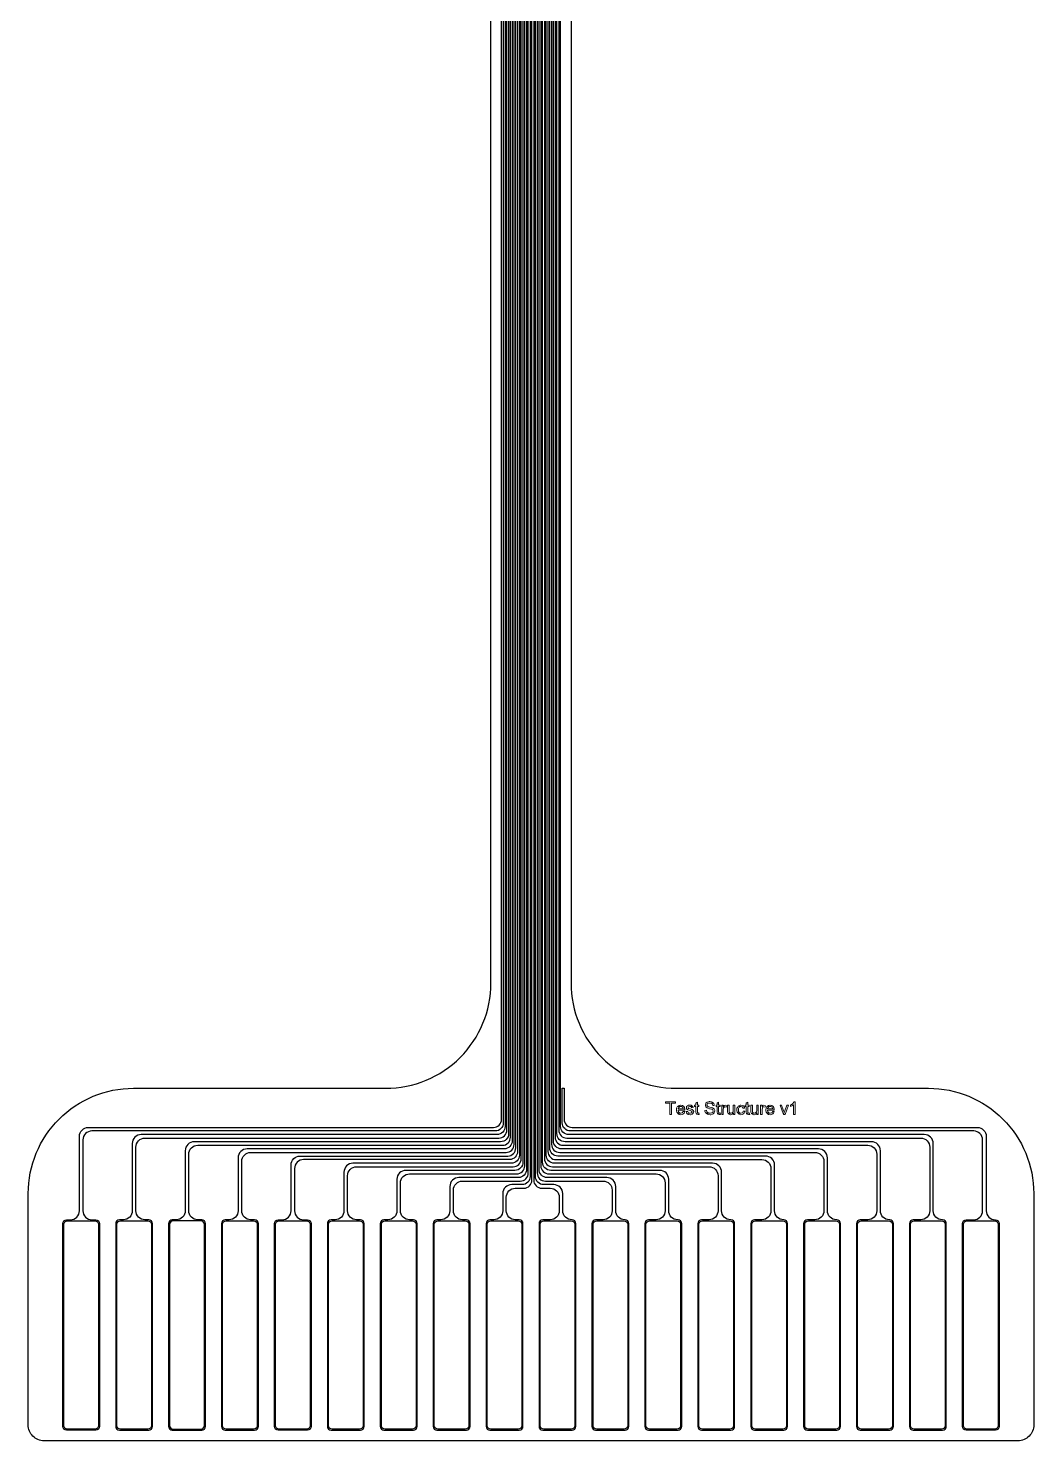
# Model space of a CAD drawing. Header units: millimetres. Extents: x 0 to 9.6, y 0 to 26.9.
# Drawn here: x 0 to 9.56, y 0 to 13.43 of the extents above; entities that cross this region are included whole.
import ezdxf

# ---------------------------------------------------------------- set-up
doc = ezdxf.new("R2010")
doc.units = ezdxf.units.MM
doc.header["$MEASUREMENT"] = 0
doc.layers.add('Insulation', color=112, linetype='Continuous')
doc.layers.add('Metal', color=52, linetype='Continuous')

msp = doc.modelspace()

# ---------------------------------------------------------------- linework, layer by layer
at = {"layer": 'Insulation'}
msp.add_lwpolyline([(5.159, 21.089), (5.159, 4.35, 0.414214), (6.159, 3.35), (6.658, 3.35), (8.557, 3.35, -0.414214), (9.557, 2.35), (9.557, 0.15, -0.414214), (9.407, 0), (0.15, 0, -0.414214), (0, 0.15), (0, 2.35, -0.414214), (1, 3.35), (2.899, 3.35), (3.398, 3.35, 0.414214), (4.398, 4.35), (4.398, 21.089, -0.128513)], format="xyb", dxfattribs=at)
for points in [[(0.338, 0.145), (0.338, 2.055, -0.414214), (0.373, 2.09), (0.633, 2.09, -0.414214), (0.668, 2.055), (0.668, 0.145, -0.414214), (0.633, 0.11), (0.373, 0.11, -0.414214)], [(1.136, 0.11), (0.876, 0.11, -0.414214), (0.841, 0.145), (0.841, 2.055, -0.414214), (0.876, 2.09), (1.136, 2.09, -0.414214), (1.171, 2.055), (1.171, 0.145, -0.414214)], [(1.344, 2.055), (1.344, 0.145, 0.414214), (1.379, 0.11), (1.639, 0.11, 0.414214), (1.674, 0.145), (1.674, 2.055, 0.414214), (1.639, 2.09), (1.379, 2.09, 0.414214)], [(2.177, 2.055), (2.177, 0.145, -0.414214), (2.142, 0.11), (1.882, 0.11, -0.414214), (1.847, 0.145), (1.847, 2.055, -0.414214), (1.882, 2.09), (2.142, 2.09, -0.414214)], [(2.68, 2.055), (2.68, 0.145, -0.414214), (2.645, 0.11), (2.385, 0.11, -0.414214), (2.35, 0.145), (2.35, 2.055, -0.414214), (2.385, 2.09), (2.645, 2.09, -0.414214)], [(3.183, 2.055), (3.183, 0.145, -0.414214), (3.148, 0.11), (2.888, 0.11, -0.414214), (2.853, 0.145), (2.853, 2.055, -0.414214), (2.888, 2.09), (3.148, 2.09, -0.414214)], [(3.686, 2.055), (3.686, 0.145, -0.414214), (3.651, 0.11), (3.391, 0.11, -0.414214), (3.356, 0.145), (3.356, 2.055, -0.414214), (3.391, 2.09), (3.651, 2.09, -0.414214)], [(4.154, 0.11), (3.894, 0.11, -0.414214), (3.859, 0.145), (3.859, 2.055, -0.414214), (3.894, 2.09), (4.154, 2.09, -0.414214), (4.189, 2.055), (4.189, 0.145, -0.414214)], [(4.362, 0.145), (4.362, 2.055, -0.414214), (4.397, 2.09), (4.657, 2.09, -0.414214), (4.692, 2.055), (4.692, 0.145, -0.414214), (4.657, 0.11), (4.397, 0.11, -0.414214)], [(5.16, 0.11), (4.9, 0.11, -0.414214), (4.865, 0.145), (4.865, 2.055, -0.414214), (4.9, 2.09), (5.16, 2.09, -0.414214), (5.195, 2.055), (5.195, 0.145, -0.414214)], [(5.663, 0.11), (5.403, 0.11, -0.414214), (5.368, 0.145), (5.368, 2.055, -0.414214), (5.403, 2.09), (5.663, 2.09, -0.414214), (5.698, 2.055), (5.698, 0.145, -0.414214)], [(6.166, 0.11), (5.906, 0.11, -0.414214), (5.871, 0.145), (5.871, 2.055, -0.414214), (5.906, 2.09), (6.166, 2.09, -0.414214), (6.201, 2.055), (6.201, 0.145, -0.414214)], [(6.409, 2.09), (6.669, 2.09, -0.414214), (6.704, 2.055), (6.704, 0.145, -0.414214), (6.669, 0.11), (6.409, 0.11, -0.414214), (6.374, 0.145), (6.374, 2.055, -0.414214)], [(7.172, 0.11), (6.912, 0.11, -0.414214), (6.877, 0.145), (6.877, 2.055, -0.414214), (6.912, 2.09), (7.172, 2.09, -0.414214), (7.207, 2.055), (7.207, 0.145, -0.414214)], [(7.675, 0.11), (7.415, 0.11, -0.414214), (7.38, 0.145), (7.38, 2.055, -0.414214), (7.415, 2.09), (7.675, 2.09, -0.414214), (7.71, 2.055), (7.71, 0.145, -0.414214)], [(7.918, 2.09), (8.178, 2.09, -0.414214), (8.213, 2.055), (8.213, 0.145, -0.414214), (8.178, 0.11), (7.918, 0.11, -0.414214), (7.883, 0.145), (7.883, 2.055, -0.414214)], [(8.421, 2.09), (8.681, 2.09, -0.414214), (8.716, 2.055), (8.716, 0.145, -0.414214), (8.681, 0.11), (8.421, 0.11, -0.414214), (8.386, 0.145), (8.386, 2.055, -0.414214)], [(8.924, 2.09), (9.184, 2.09, -0.414214), (9.219, 2.055), (9.219, 0.145, -0.414214), (9.184, 0.11), (8.924, 0.11, -0.414214), (8.889, 0.145), (8.889, 2.055, -0.414214)]]:
    msp.add_lwpolyline(points, format="xyb", close=True, dxfattribs=at)
at = {"layer": 'Metal'}
for points in [[(0.328, 0.135), (0.328, 2.065, -0.414214), (0.363, 2.1), (0.401, 2.1, 0.414214), (0.486, 2.185), (0.486, 2.893, -0.414214), (0.571, 2.978), (4.422, 2.978, 0.414214), (4.498, 3.055), (4.498, 21.35), (4.515, 21.35), (4.515, 3.021, -0.414214), (4.439, 2.944), (0.605, 2.944, 0.414214), (0.52, 2.859), (0.52, 2.185, 0.414214), (0.605, 2.1), (0.643, 2.1, -0.414214), (0.678, 2.065), (0.678, 0.135, -0.414214), (0.643, 0.1), (0.363, 0.1, -0.414214)], [(0.866, 0.1), (1.146, 0.1, 0.414214), (1.181, 0.135), (1.181, 2.065, 0.414214), (1.146, 2.1), (1.108, 2.1, -0.414214), (1.023, 2.185), (1.023, 2.791, -0.414214), (1.108, 2.876), (4.473, 2.876, 0.414214), (4.549, 2.953), (4.549, 21.35), (4.532, 21.35), (4.532, 2.987, -0.414214), (4.456, 2.91), (1.074, 2.91, 0.414214), (0.989, 2.825), (0.989, 2.185, -0.414214), (0.904, 2.1), (0.866, 2.1, 0.414214), (0.831, 2.065), (0.831, 0.135, 0.414214)], [(7.908, 0.1), (8.188, 0.1, 0.414214), (8.223, 0.135), (8.223, 2.065, 0.414214), (8.188, 2.1), (8.184, 2.1, -0.414214), (8.099, 2.185), (8.099, 2.757, 0.414214), (8.014, 2.842), (5.102, 2.842, -0.414214), (5.025, 2.919), (5.025, 21.35), (5.008, 21.35), (5.008, 2.885, 0.414214), (5.085, 2.808), (7.98, 2.808, -0.414214), (8.065, 2.723), (8.065, 2.185, -0.414214), (7.98, 2.1), (7.908, 2.1, 0.414214), (7.873, 2.065), (7.873, 0.135, 0.414214)], [(8.376, 2.065), (8.376, 0.135, 0.414214), (8.411, 0.1), (8.691, 0.1, 0.414214), (8.726, 0.135), (8.726, 2.065, 0.414214), (8.691, 2.1), (8.687, 2.1, -0.414214), (8.602, 2.185), (8.602, 2.825, 0.414214), (8.517, 2.91), (5.136, 2.91, -0.414214), (5.059, 2.987), (5.059, 21.35), (5.042, 21.35), (5.042, 2.953, 0.414214), (5.119, 2.876), (8.483, 2.876, -0.414214), (8.568, 2.791), (8.568, 2.185, -0.414214), (8.483, 2.1), (8.411, 2.1, 0.414214)], [(8.914, 2.1), (8.986, 2.1, 0.414214), (9.071, 2.185), (9.071, 2.859, 0.414214), (8.986, 2.944), (5.153, 2.944, -0.414214), (5.076, 3.021), (5.076, 3.35), (5.093, 3.35), (5.093, 3.055, 0.414214), (5.17, 2.978), (9.02, 2.978, -0.414214), (9.105, 2.893), (9.105, 2.185, 0.414214), (9.19, 2.1), (9.194, 2.1, -0.414214), (9.229, 2.065), (9.229, 0.135, -0.414214), (9.194, 0.1), (8.914, 0.1, -0.414214), (8.879, 0.135), (8.879, 2.065, -0.414214)]]:
    msp.add_lwpolyline(points, format="xyb", close=True, dxfattribs=at)
for points in [[(4.566, 21.35), (4.566, 2.919, -0.414214), (4.49, 2.842), (1.577, 2.842, 0.414214), (1.492, 2.757), (1.492, 2.185, -0.414214), (1.407, 2.1), (1.369, 2.1, 0.414214), (1.334, 2.065), (1.334, 0.135, 0.414214), (1.369, 0.1), (1.649, 0.1, 0.414214), (1.684, 0.135), (1.684, 2.065, 0.414214), (1.649, 2.1), (1.611, 2.1, -0.414214), (1.526, 2.185), (1.526, 2.723, -0.414214), (1.611, 2.808), (4.507, 2.808, 0.414214), (4.583, 2.885), (4.583, 21.35, -0.003664)], [(4.6, 21.35), (4.6, 2.851, -0.414214), (4.524, 2.774), (2.08, 2.774, 0.414214), (1.995, 2.689), (1.995, 2.185, -0.414214), (1.91, 2.1), (1.872, 2.1, 0.414214), (1.837, 2.065), (1.837, 0.135, 0.414214), (1.872, 0.1), (2.152, 0.1, 0.414214), (2.187, 0.135), (2.187, 2.065, 0.414214), (2.152, 2.1), (2.114, 2.1, -0.414214), (2.029, 2.185), (2.029, 2.655, -0.414214), (2.114, 2.74), (4.541, 2.74, 0.414214), (4.617, 2.817), (4.617, 21.35, -0.005487)], [(4.651, 21.35), (4.651, 2.749, -0.414214), (4.575, 2.672), (2.617, 2.672, 0.414214), (2.532, 2.587), (2.532, 2.185, 0.414214), (2.617, 2.1), (2.655, 2.1, -0.414214), (2.69, 2.065), (2.69, 0.135, -0.414214), (2.655, 0.1), (2.375, 0.1, -0.414214), (2.34, 0.135), (2.34, 2.065, -0.414214), (2.375, 2.1), (2.413, 2.1, 0.414214), (2.498, 2.185), (2.498, 2.621, -0.414214), (2.583, 2.706), (4.558, 2.706, 0.414214), (4.634, 2.783), (4.634, 21.356, -0.010374)], [(4.668, 21.355), (4.668, 2.715, -0.414214), (4.592, 2.638), (3.086, 2.638, 0.414214), (3.001, 2.553), (3.001, 2.185, -0.414214), (2.916, 2.1), (2.878, 2.1, 0.414214), (2.843, 2.065), (2.843, 0.135, 0.414214), (2.878, 0.1), (3.158, 0.1, 0.414214), (3.193, 0.135), (3.193, 2.065, 0.414214), (3.158, 2.1), (3.12, 2.1, -0.414214), (3.035, 2.185), (3.035, 2.519, -0.414214), (3.12, 2.604), (4.609, 2.604, 0.414214), (4.685, 2.681), (4.685, 21.354, -0.009262)], [(4.702, 21.354), (4.702, 2.647, -0.414214), (4.626, 2.57), (3.589, 2.57, 0.414214), (3.504, 2.485), (3.504, 2.185, -0.414214), (3.419, 2.1), (3.381, 2.1, 0.414214), (3.346, 2.065), (3.346, 0.135, 0.414214), (3.381, 0.1), (3.661, 0.1, 0.414214), (3.696, 0.135), (3.696, 2.065, 0.414214), (3.661, 2.1), (3.623, 2.1, -0.414214), (3.538, 2.185), (3.538, 2.451, -0.414214), (3.623, 2.536), (4.643, 2.536, 0.414214), (4.719, 2.613), (4.719, 21.353, -0.007872)], [(4.736, 21.352), (4.736, 2.579, -0.414214), (4.66, 2.502), (4.092, 2.502, 0.414214), (4.007, 2.417), (4.007, 2.185, -0.414214), (3.922, 2.1), (3.884, 2.1, 0.414214), (3.849, 2.065), (3.849, 0.135, 0.414214), (3.884, 0.1), (4.164, 0.1, 0.414214), (4.199, 0.135), (4.199, 2.065, 0.414214), (4.164, 2.1), (4.126, 2.1, -0.414214), (4.041, 2.185), (4.041, 2.383, -0.414214), (4.126, 2.468), (4.677, 2.468, 0.414214), (4.753, 2.545), (4.753, 21.35, -0.002043)], [(4.77, 21.35), (4.77, 2.511, -0.414214), (4.694, 2.434), (4.595, 2.434, 0.414214), (4.51, 2.349), (4.51, 2.185, -0.414214), (4.425, 2.1), (4.387, 2.1, 0.414214), (4.352, 2.065), (4.352, 0.135, 0.414214), (4.387, 0.1), (4.667, 0.1, 0.414214), (4.702, 0.135), (4.702, 2.065, 0.414214), (4.667, 2.1), (4.629, 2.1, -0.414214), (4.544, 2.185), (4.544, 2.315, -0.414214), (4.629, 2.4), (4.711, 2.4, 0.414214), (4.787, 2.477), (4.787, 21.351, 0.002264)], [(4.804, 21.35), (4.804, 2.477, 0.414214), (4.881, 2.4), (4.962, 2.4, -0.414214), (5.047, 2.315), (5.047, 2.185, -0.414214), (4.962, 2.1), (4.89, 2.1, 0.414214), (4.855, 2.065), (4.855, 0.135, 0.414214), (4.89, 0.1), (5.17, 0.1, 0.414214), (5.205, 0.135), (5.205, 2.065, 0.414214), (5.17, 2.1), (5.166, 2.1, -0.414214), (5.081, 2.185), (5.081, 2.349, 0.414214), (4.996, 2.434), (4.898, 2.434, -0.414214), (4.821, 2.511), (4.821, 21.352, 0.006756)], [(4.838, 21.35), (4.838, 2.545, 0.414214), (4.915, 2.468), (5.465, 2.468, -0.414214), (5.55, 2.383), (5.55, 2.185, -0.414214), (5.465, 2.1), (5.393, 2.1, 0.414214), (5.358, 2.065), (5.358, 0.135, 0.414214), (5.393, 0.1), (5.673, 0.1, 0.414214), (5.708, 0.135), (5.708, 2.065, 0.414214), (5.673, 2.1), (5.669, 2.1, -0.414214), (5.584, 2.185), (5.584, 2.417, 0.414214), (5.499, 2.502), (4.932, 2.502, -0.414214), (4.855, 2.579), (4.855, 21.354, 0.008667)], [(4.872, 21.354), (4.872, 2.613, 0.414214), (4.949, 2.536), (5.968, 2.536, -0.414214), (6.053, 2.451), (6.053, 2.185, -0.414214), (5.968, 2.1), (5.896, 2.1, 0.414214), (5.861, 2.065), (5.861, 0.135, 0.414214), (5.896, 0.1), (6.176, 0.1, 0.414214), (6.211, 0.135), (6.211, 2.065, 0.414214), (6.176, 2.1), (6.172, 2.1, -0.414214), (6.087, 2.185), (6.087, 2.485, 0.414214), (6.002, 2.57), (4.966, 2.57, -0.414214), (4.889, 2.647), (4.889, 21.355, 0.009724)], [(4.906, 21.356), (4.906, 2.681, 0.414214), (4.983, 2.604), (6.471, 2.604, -0.414214), (6.556, 2.519), (6.556, 2.185, -0.414214), (6.471, 2.1), (6.399, 2.1, 0.414214), (6.364, 2.065), (6.364, 0.135, 0.414214), (6.399, 0.1), (6.679, 0.1, 0.414214), (6.714, 0.135), (6.714, 2.065, 0.414214), (6.679, 2.1), (6.675, 2.1, -0.414214), (6.59, 2.185), (6.59, 2.553, 0.414214), (6.505, 2.638), (5, 2.638, -0.414214), (4.923, 2.715), (4.923, 21.35, 0.003509)], [(4.94, 21.35), (4.94, 2.749, 0.414214), (5.017, 2.672), (6.974, 2.672, -0.414214), (7.059, 2.587), (7.059, 2.185, -0.414214), (6.974, 2.1), (6.902, 2.1, 0.414214), (6.867, 2.065), (6.867, 0.135, 0.414214), (6.902, 0.1), (7.182, 0.1, 0.414214), (7.217, 0.135), (7.217, 2.065, 0.414214), (7.182, 2.1), (7.178, 2.1, -0.414214), (7.093, 2.185), (7.093, 2.621, 0.414214), (7.008, 2.706), (5.034, 2.706, -0.414214), (4.957, 2.783), (4.957, 21.35, 0.003623)], [(4.974, 21.35), (4.974, 2.817, 0.414214), (5.051, 2.74), (7.477, 2.74, -0.414214), (7.562, 2.655), (7.562, 2.185, -0.414214), (7.477, 2.1), (7.405, 2.1, 0.414214), (7.37, 2.065), (7.37, 0.135, 0.414214), (7.405, 0.1), (7.685, 0.1, 0.414214), (7.72, 0.135), (7.72, 2.065, 0.414214), (7.685, 2.1), (7.681, 2.1, -0.414214), (7.596, 2.185), (7.596, 2.689, 0.414214), (7.511, 2.774), (5.068, 2.774, -0.414214), (4.991, 2.851), (4.991, 21.35, 0.0037)]]:
    msp.add_lwpolyline(points, format="xyb", dxfattribs=at)
at = {"layer": 'Metal', "lineweight": 0}
for points in [[(6.477, 3.223), (6.471, 3.223), (6.457, 3.219), (6.453, 3.217), (6.44, 3.207), (6.44, 3.205), (6.436, 3.19), (6.44, 3.174), (6.44, 3.174), (6.453, 3.164), (6.459, 3.162), (6.475, 3.156), (6.483, 3.154), (6.497, 3.15), (6.507, 3.144), (6.511, 3.134), (6.507, 3.124), (6.497, 3.116), (6.497, 3.116), (6.481, 3.114), (6.443, 3.114), (6.455, 3.103), (6.465, 3.101), (6.481, 3.099), (6.489, 3.099), (6.505, 3.103), (6.509, 3.107), (6.519, 3.118), (6.521, 3.12), (6.525, 3.136), (6.525, 3.138), (6.521, 3.152), (6.519, 3.156), (6.505, 3.164), (6.497, 3.168), (6.479, 3.172), (6.467, 3.174), (6.455, 3.18), (6.451, 3.19), (6.457, 3.205), (6.461, 3.207), (6.479, 3.209), (6.513, 3.209), (6.501, 3.219), (6.493, 3.221)], [(6.153, 3.221), (6.058, 3.221), (6.058, 3.207), (6.097, 3.207), (6.097, 3.101), (6.113, 3.101), (6.113, 3.207), (6.153, 3.207)], [(6.173, 3.178), (6.169, 3.174), (6.163, 3.16), (6.161, 3.144), (6.161, 3.14), (6.165, 3.124), (6.173, 3.112), (6.204, 3.112), (6.198, 3.112), (6.186, 3.12), (6.182, 3.126), (6.177, 3.142), (6.242, 3.142), (6.242, 3.144), (6.24, 3.15), (6.177, 3.154), (6.177, 3.158), (6.186, 3.17), (6.188, 3.172), (6.202, 3.178)], [(6.202, 3.19), (6.2, 3.19), (6.186, 3.186), (6.173, 3.178), (6.202, 3.178), (6.208, 3.176), (6.22, 3.17), (6.222, 3.168), (6.226, 3.154), (6.177, 3.154), (6.24, 3.15), (6.238, 3.166), (6.23, 3.178), (6.23, 3.178), (6.218, 3.186)], [(6.226, 3.13), (6.226, 3.128), (6.216, 3.116), (6.204, 3.112), (6.173, 3.112), (6.175, 3.109), (6.188, 3.101), (6.204, 3.099), (6.214, 3.101), (6.228, 3.107), (6.234, 3.114), (6.24, 3.128)], [(6.269, 3.13), (6.254, 3.128), (6.256, 3.118), (6.264, 3.107), (6.291, 3.112), (6.289, 3.112), (6.275, 3.116)], [(6.287, 3.19), (6.275, 3.188), (6.267, 3.184), (6.258, 3.176), (6.256, 3.164), (6.258, 3.154), (6.269, 3.146), (6.273, 3.144), (6.291, 3.138), (6.305, 3.134), (6.309, 3.126), (6.305, 3.116), (6.305, 3.116), (6.291, 3.112), (6.264, 3.107), (6.273, 3.101), (6.291, 3.099), (6.293, 3.099), (6.309, 3.103), (6.309, 3.103), (6.321, 3.114), (6.325, 3.128), (6.321, 3.14), (6.311, 3.148), (6.307, 3.148), (6.291, 3.154), (6.277, 3.158), (6.273, 3.162), (6.271, 3.166), (6.275, 3.174), (6.289, 3.178), (6.317, 3.178), (6.305, 3.186), (6.303, 3.188)], [(6.317, 3.178), (6.289, 3.178), (6.301, 3.174), (6.307, 3.164), (6.321, 3.166)], [(6.36, 3.219), (6.345, 3.209), (6.345, 3.188), (6.333, 3.188), (6.333, 3.176), (6.345, 3.176), (6.345, 3.128), (6.345, 3.124), (6.347, 3.109), (6.368, 3.114), (6.364, 3.116), (6.36, 3.118), (6.36, 3.126), (6.36, 3.176), (6.374, 3.176), (6.374, 3.188), (6.36, 3.188)], [(6.374, 3.116), (6.368, 3.114), (6.347, 3.109), (6.353, 3.103), (6.366, 3.101), (6.376, 3.101)], [(6.447, 3.142), (6.43, 3.14), (6.432, 3.134), (6.438, 3.118), (6.443, 3.114), (6.481, 3.114), (6.479, 3.114), (6.463, 3.118), (6.451, 3.126)], [(6.513, 3.209), (6.479, 3.209), (6.485, 3.209), (6.499, 3.203), (6.501, 3.201), (6.507, 3.186), (6.521, 3.186), (6.521, 3.19), (6.517, 3.207)], [(6.562, 3.219), (6.548, 3.209), (6.548, 3.188), (6.538, 3.188), (6.538, 3.176), (6.548, 3.176), (6.548, 3.128), (6.548, 3.124), (6.55, 3.109), (6.57, 3.114), (6.566, 3.116), (6.564, 3.118), (6.562, 3.126), (6.562, 3.176), (6.578, 3.176), (6.578, 3.188), (6.562, 3.188)], [(6.578, 3.116), (6.57, 3.114), (6.55, 3.109), (6.556, 3.103), (6.568, 3.101), (6.58, 3.101)], [(6.604, 3.188), (6.592, 3.188), (6.592, 3.101), (6.606, 3.101), (6.606, 3.146), (6.606, 3.148), (6.608, 3.164), (6.614, 3.172), (6.623, 3.174), (6.604, 3.174)], [(6.623, 3.19), (6.614, 3.186), (6.604, 3.174), (6.623, 3.174), (6.633, 3.172), (6.639, 3.184), (6.639, 3.184)], [(6.661, 3.188), (6.647, 3.188), (6.647, 3.134), (6.647, 3.122), (6.653, 3.109), (6.679, 3.112), (6.667, 3.116), (6.663, 3.124), (6.661, 3.14)], [(6.691, 3.116), (6.679, 3.112), (6.653, 3.109), (6.661, 3.103), (6.675, 3.099), (6.677, 3.099), (6.691, 3.103), (6.703, 3.114)], [(6.716, 3.188), (6.701, 3.188), (6.701, 3.142), (6.701, 3.14), (6.699, 3.126), (6.691, 3.116), (6.703, 3.114), (6.703, 3.101), (6.716, 3.101)], [(6.748, 3.18), (6.74, 3.168), (6.736, 3.16), (6.734, 3.144), (6.736, 3.14), (6.738, 3.124), (6.746, 3.112), (6.774, 3.112), (6.77, 3.112), (6.756, 3.12), (6.752, 3.128), (6.75, 3.144), (6.75, 3.158), (6.756, 3.17), (6.76, 3.172), (6.774, 3.178)], [(6.795, 3.134), (6.795, 3.13), (6.788, 3.118), (6.788, 3.118), (6.774, 3.112), (6.746, 3.112), (6.746, 3.112), (6.758, 3.103), (6.774, 3.099), (6.784, 3.101), (6.799, 3.107), (6.805, 3.116), (6.811, 3.132)], [(6.774, 3.19), (6.768, 3.19), (6.754, 3.184), (6.748, 3.18), (6.774, 3.178), (6.786, 3.174), (6.795, 3.16), (6.809, 3.162), (6.807, 3.17), (6.797, 3.182), (6.79, 3.186)], [(6.839, 3.219), (6.825, 3.209), (6.825, 3.188), (6.815, 3.188), (6.815, 3.176), (6.825, 3.176), (6.825, 3.128), (6.825, 3.124), (6.827, 3.109), (6.847, 3.114), (6.843, 3.116), (6.841, 3.118), (6.839, 3.126), (6.839, 3.176), (6.853, 3.176), (6.853, 3.188), (6.839, 3.188)], [(6.853, 3.116), (6.847, 3.114), (6.827, 3.109), (6.833, 3.103), (6.845, 3.101), (6.857, 3.101)], [(6.884, 3.188), (6.867, 3.188), (6.867, 3.134), (6.869, 3.122), (6.873, 3.109), (6.9, 3.112), (6.89, 3.116), (6.884, 3.124), (6.884, 3.14)], [(6.912, 3.116), (6.9, 3.112), (6.873, 3.109), (6.884, 3.103), (6.898, 3.099), (6.9, 3.099), (6.914, 3.103), (6.924, 3.114)], [(6.938, 3.188), (6.924, 3.188), (6.924, 3.142), (6.924, 3.14), (6.922, 3.126), (6.912, 3.116), (6.924, 3.114), (6.924, 3.101), (6.938, 3.101)], [(6.975, 3.188), (6.96, 3.188), (6.96, 3.101), (6.975, 3.101), (6.975, 3.146), (6.975, 3.148), (6.979, 3.164), (6.983, 3.172), (6.991, 3.174), (6.975, 3.174)], [(6.993, 3.19), (6.983, 3.186), (6.975, 3.174), (6.991, 3.174), (7.003, 3.172), (7.007, 3.184), (7.007, 3.184)], [(7.023, 3.178), (7.019, 3.174), (7.013, 3.16), (7.011, 3.144), (7.011, 3.14), (7.015, 3.124), (7.023, 3.112), (7.051, 3.112), (7.047, 3.112), (7.035, 3.12), (7.031, 3.126), (7.027, 3.142), (7.09, 3.142), (7.09, 3.144), (7.09, 3.15), (7.027, 3.154), (7.027, 3.158), (7.035, 3.17), (7.037, 3.172), (7.051, 3.178)], [(7.051, 3.19), (7.049, 3.19), (7.035, 3.186), (7.023, 3.178), (7.051, 3.178), (7.058, 3.176), (7.07, 3.17), (7.072, 3.168), (7.076, 3.154), (7.027, 3.154), (7.09, 3.15), (7.088, 3.166), (7.08, 3.178), (7.08, 3.178), (7.068, 3.186)], [(7.076, 3.13), (7.076, 3.128), (7.066, 3.116), (7.051, 3.112), (7.023, 3.112), (7.023, 3.109), (7.037, 3.101), (7.051, 3.099), (7.064, 3.101), (7.078, 3.107), (7.084, 3.114), (7.09, 3.128)], [(7.161, 3.188), (7.147, 3.188), (7.179, 3.101), (7.185, 3.12), (7.185, 3.122), (7.179, 3.136)], [(7.225, 3.188), (7.209, 3.188), (7.191, 3.136), (7.191, 3.134), (7.185, 3.12), (7.179, 3.101), (7.193, 3.101)], [(7.26, 3.199), (7.246, 3.19), (7.246, 3.176), (7.246, 3.178), (7.26, 3.184), (7.262, 3.186), (7.274, 3.194)], [(7.288, 3.221), (7.28, 3.221), (7.278, 3.217), (7.266, 3.205), (7.26, 3.199), (7.274, 3.194), (7.274, 3.101), (7.288, 3.101)]]:
    msp.add_lwpolyline(points, close=True, dxfattribs=at)

doc.saveas('drawing.dxf')
